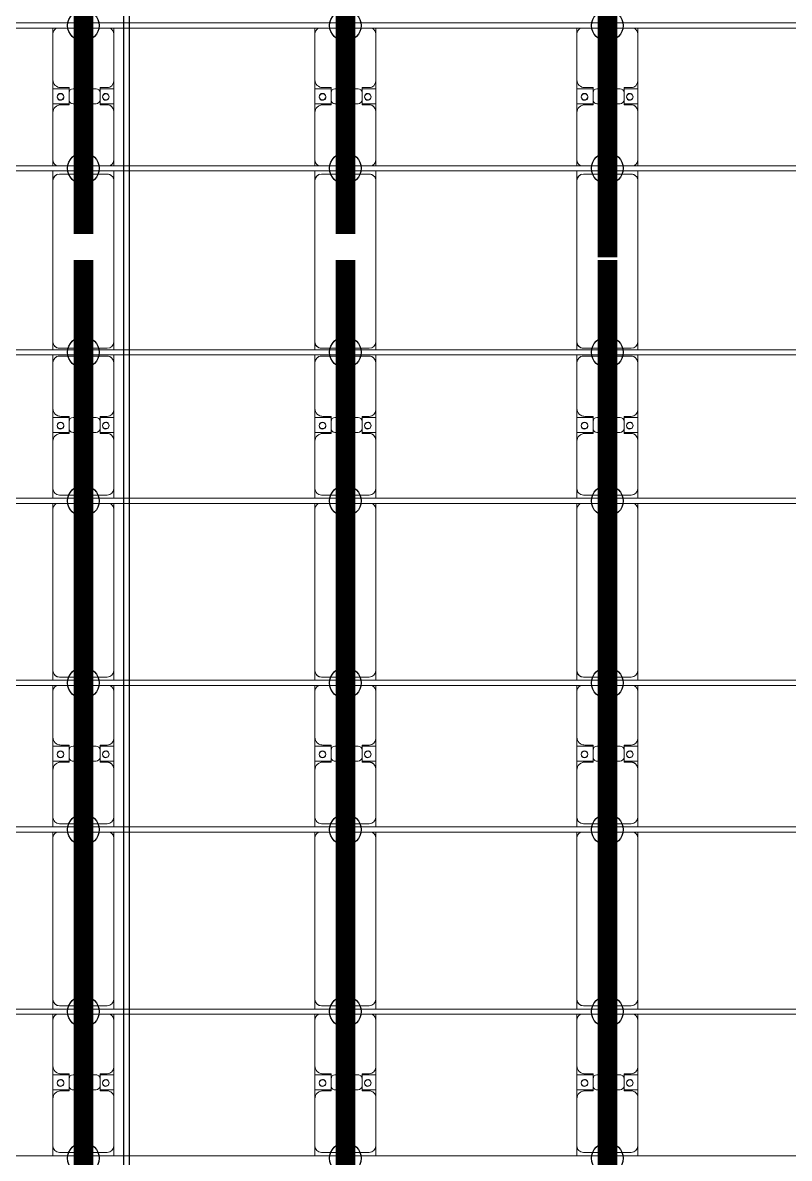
# Model space of a CAD drawing. Header units: millimetres. Extents: x -178706 to 107777, y -87310 to 933.
# Drawn here: x -167354 to -161503, y -27571 to -18900 of the extents above; entities that cross this region are included whole.
import ezdxf

# ---------------------------------------------------------------- set-up
doc = ezdxf.new("R2010")
doc.units = ezdxf.units.MM
doc.layers.add('A-GENM', color=13, linetype='Continuous', lineweight=9)
doc.layers.add('S-BEAM', color=12, linetype='Continuous', lineweight=9)
doc.layers.add('GC-HOP 40x60 GIA CUONG', color=1, linetype='Continuous')

# ---------------------------------------------------------------- blocks, each defined once
blk = doc.blocks.new('Dai phao do pin - DẢI PHAO ĐỠ PIN-V2-BỐ TRÍ KHUNG KẾT CẤU BÈ PIN 04')
at = {"layer": 'A-GENM', "color": 7}
for p, q in [((48384.7, 241.6), (48459.7, 241.6)), ((48409.7, 191.6), (48409.7, -173.4)), ((48819.7, 241.6), (48459.7, 241.6)), ((48819.7, 241.6), (49002.2, 241.6)), ((48879.7, 118.2), (48879.7, 181.6)), ((48887.8, 241.6), (49070.3, 241.6)), ((48887.8, 118.2), (48887.8, 241.6)), ((49002.2, 241.6), (49002.2, 118.2)), ((49010.3, 181.6), (49010.3, 118.2)), ((49420.3, 241.6), (49070.3, 241.6)), ((49426.1, 241.6), (49464.7, 241.6)), ((49504.7, 241.6), (49579.7, 241.6)), ((49529.7, 191.6), (49529.7, -173.4)), ((50810.3, 241.6), (49579.7, 241.6)), ((50810.3, 241.6), (50854.7, 241.6)), ((50894.7, 241.6), (50969.7, 241.6)), ((50919.7, 191.6), (50919.7, -173.4)), ((51329.7, 241.6), (50969.7, 241.6)), ((51329.7, 241.6), (51512.2, 241.6)), ((51389.7, 118.2), (51389.7, 181.6)), ((51397.8, 241.6), (51580.3, 241.6)), ((51397.8, 118.2), (51397.8, 241.6)), ((51512.2, 241.6), (51512.2, 118.2)), ((51520.3, 181.6), (51520.3, 118.2)), ((51930.3, 241.6), (51580.3, 241.6)), ((51930.3, 241.6), (51974.7, 241.6)), ((52014.7, 241.6), (52089.7, 241.6)), ((52039.7, 191.6), (52039.7, -173.4)), ((53320.3, 241.6), (52089.7, 241.6)), ((53320.3, 241.6), (53364.7, 241.6)), ((53404.7, 241.6), (53479.7, 241.6)), ((53429.7, 191.6), (53429.7, -173.4)), ((53839.7, 241.6), (53479.7, 241.6)), ((53839.7, 241.6), (54022.2, 241.6)), ((53899.7, 118.2), (53899.7, 181.6)), ((53907.8, 241.6), (54090.3, 241.6)), ((53907.8, 118.2), (53907.8, 241.6)), ((54022.2, 241.6), (54022.2, 118.2)), ((54030.3, 181.6), (54030.3, 118.2)), ((54440.3, 241.6), (54090.3, 241.6)), ((54440.3, 241.6), (54499.4, 241.6)), ((54490.3, -173.4), (54490.3, 191.6)), ((54539.4, 241.6), (54599.7, 241.6)), ((54549.7, 191.6), (54549.7, -173.4)), ((55830.3, 241.6), (54599.7, 241.6)), ((55830.3, 241.6), (55904.2, 241.6)), ((55880.3, -173.4), (55880.3, 191.6)), ((55944.2, 241.6), (55989.7, 241.6)), ((56349.7, 241.6), (55989.7, 241.6)), ((56349.7, 241.6), (56532.2, 241.6)), ((56409.7, 118.2), (56409.7, 181.6)), ((56417.8, 241.6), (56600.3, 241.6)), ((56417.8, 118.2), (56417.8, 241.6)), ((56532.2, 241.6), (56532.2, 118.2)), ((56540.3, 181.6), (56540.3, 118.2)), ((56950.3, 241.6), (56600.3, 241.6)), ((56950.3, 241.6), (56994.7, 241.6)), ((48972.2, 118.2), (48879.7, 118.2)), ((48887.8, 88.2), (48887.8, -88.2)), ((49010.3, 118.2), (48917.8, 118.2)), ((49002.2, -88.2), (49002.2, 88.2)), ((51482.2, 118.2), (51389.7, 118.2)), ((51397.8, 88.2), (51397.8, -88.2)), ((51520.3, 118.2), (51427.8, 118.2)), ((51512.2, -88.2), (51512.2, 88.2)), ((53992.2, 118.2), (53899.7, 118.2)), ((53907.8, 88.2), (53907.8, -88.2)), ((54030.3, 118.2), (53937.8, 118.2)), ((54022.2, -88.2), (54022.2, 88.2)), ((56502.2, 118.2), (56409.7, 118.2)), ((56417.8, 88.2), (56417.8, -88.2)), ((56540.3, 118.2), (56447.8, 118.2)), ((56532.2, -88.2), (56532.2, 88.2)), ((48879.7, -173.4), (48879.7, -118.2)), ((48879.7, -118.2), (48972.2, -118.2)), ((48887.8, -223.4), (48887.8, -118.2)), ((48917.8, -118.2), (49010.3, -118.2)), ((49002.2, -118.2), (49002.2, -223.4)), ((49010.3, -118.2), (49010.3, -173.4)), ((51389.7, -173.4), (51389.7, -118.2)), ((51389.7, -118.2), (51482.2, -118.2)), ((51397.8, -223.4), (51397.8, -118.2)), ((51427.8, -118.2), (51520.3, -118.2)), ((51512.2, -118.2), (51512.2, -223.4)), ((51520.3, -118.2), (51520.3, -173.4)), ((53899.7, -173.4), (53899.7, -118.2)), ((53899.7, -118.2), (53992.2, -118.2)), ((53907.8, -223.4), (53907.8, -118.2)), ((53937.8, -118.2), (54030.3, -118.2)), ((54022.2, -118.2), (54022.2, -223.4)), ((54030.3, -118.2), (54030.3, -173.4)), ((56409.7, -173.4), (56409.7, -118.2)), ((56409.7, -118.2), (56502.2, -118.2)), ((56417.8, -223.4), (56417.8, -118.2)), ((56447.8, -118.2), (56540.3, -118.2)), ((56532.2, -118.2), (56532.2, -223.4)), ((56540.3, -118.2), (56540.3, -173.4)), ((48459.7, -223.4), (48384.7, -223.4)), ((48459.7, -223.4), (48829.7, -223.4)), ((49002.2, -223.4), (48829.7, -223.4)), ((49060.3, -223.4), (48887.8, -223.4)), ((49060.3, -223.4), (49420.3, -223.4)), ((49464.7, -223.4), (49426.1, -223.4)), ((49579.7, -223.4), (49504.7, -223.4)), ((49579.7, -223.4), (50810.3, -223.4)), ((50854.7, -223.4), (50810.3, -223.4)), ((50969.7, -223.4), (50894.7, -223.4)), ((50969.7, -223.4), (51339.7, -223.4)), ((51512.2, -223.4), (51339.7, -223.4)), ((51570.3, -223.4), (51397.8, -223.4)), ((51570.3, -223.4), (51930.3, -223.4)), ((51974.7, -223.4), (51930.3, -223.4)), ((52089.7, -223.4), (52014.7, -223.4)), ((52089.7, -223.4), (53320.3, -223.4)), ((53364.7, -223.4), (53320.3, -223.4)), ((53479.7, -223.4), (53404.7, -223.4)), ((53479.7, -223.4), (53849.7, -223.4)), ((54022.2, -223.4), (53849.7, -223.4)), ((54080.3, -223.4), (53907.8, -223.4)), ((54080.3, -223.4), (54440.3, -223.4)), ((54499.4, -223.4), (54440.3, -223.4)), ((54599.7, -223.4), (54539.4, -223.4)), ((54599.7, -223.4), (55830.3, -223.4)), ((55904.2, -223.4), (55830.3, -223.4)), ((55989.7, -223.4), (55944.2, -223.4)), ((55989.7, -223.4), (56359.7, -223.4)), ((56532.2, -223.4), (56359.7, -223.4)), ((56589.7, -223.4), (56417.8, -223.4)), ((56590.3, -223.4), (56950.3, -223.4)), ((56994.7, -223.4), (56950.3, -223.4))]:
    blk.add_line(p, q, dxfattribs=at)
for centre, radius, start, end in [((48459.7, 191.6), 50, 90, 180), ((48459.7, 191.6), 50, 135, 180), ((48819.7, 181.6), 60, 360, 90), ((48819.7, 181.6), 60, 360, 30), ((48938.6, 183.2), 25, 0, 180), ((48938.6, 183.2), 25, 180, 0), ((48941.4, 183.2), 25, 0, 180), ((48941.4, 183.2), 25, 180, 0), ((49070.3, 181.6), 60, 90, 180), ((49070.3, 181.6), 60, 150, 180), ((49420.3, 191.6), 50, 30, 90), ((49420.3, 191.6), 50, 30, 45), ((49579.7, 191.6), 50, 90, 180), ((49579.7, 191.6), 50, 105, 180), ((50810.3, 191.6), 50, 30, 90), ((50810.3, 191.6), 50, 30, 90), ((50969.7, 191.6), 50, 90, 180), ((50969.7, 191.6), 50, 135, 180), ((51329.7, 181.6), 60, 0, 90), ((51329.7, 181.6), 60, 0, 30), ((51448.6, 183.2), 25, 0, 180), ((51448.6, 183.2), 25, 180, 360), ((51451.4, 183.2), 25, 0, 180), ((51451.4, 183.2), 25, 180, 360), ((51580.3, 181.6), 60, 90, 180), ((51580.3, 181.6), 60, 150, 180), ((51930.3, 191.6), 50, 30, 90), ((51930.3, 191.6), 50, 30, 45), ((52089.7, 191.6), 50, 90, 180), ((52089.7, 191.6), 50, 105, 180), ((53320.3, 191.6), 50, 30, 90), ((53320.3, 191.6), 50, 30, 90), ((53479.7, 191.6), 50, 90, 180), ((53479.7, 191.6), 50, 135, 180), ((53839.7, 181.6), 60, 360, 90), ((53839.7, 181.6), 60, 360, 30), ((53958.6, 183.2), 25, 0, 180), ((53958.6, 183.2), 25, 180, 0), ((53961.4, 183.2), 25, 0, 180), ((53961.4, 183.2), 25, 180, 360), ((54090.3, 181.6), 60, 90, 180), ((54090.3, 181.6), 60, 150, 180), ((54440.3, 191.6), 50, 360, 90), ((54440.3, 191.6), 50, 360, 45), ((54599.7, 191.6), 50, 90, 180), ((54599.7, 191.6), 50, 105, 180), ((55830.3, 191.6), 50, 360, 90), ((55830.3, 191.6), 50, 15, 90), ((55989.7, 191.6), 50, 90, 150), ((55989.7, 191.6), 50, 135, 150), ((56349.7, 181.6), 60, 0, 90), ((56349.7, 181.6), 60, 0, 30), ((56468.6, 183.2), 25, 0, 180), ((56468.6, 183.2), 25, 180, 0), ((56471.4, 183.2), 25, 0, 180), ((56471.4, 183.2), 25, 180, 360), ((56600.3, 181.6), 60, 90, 180), ((56600.3, 181.6), 60, 150, 180), ((56950.3, 191.6), 50, 30, 90), ((56950.3, 191.6), 50, 30, 45), ((48917.8, 88.2), 30, 90, 180), ((48972.2, 88.2), 30, 0, 90), ((51427.8, 88.2), 30, 90, 180), ((51482.2, 88.2), 30, 360, 90), ((53937.8, 88.2), 30, 90, 180), ((53992.2, 88.2), 30, 360, 90), ((56447.8, 88.2), 30, 90, 180), ((56502.2, 88.2), 30, 360, 90), ((48459.7, -173.4), 50, 180, 270), ((48459.7, -173.4), 50, 180, 225), ((48829.7, -173.4), 50, 270, 0), ((48829.7, -173.4), 50, 315, 360), ((48917.8, -88.2), 30, 180, 270), ((48938.6, -161.8), 25, 360, 180), ((48938.6, -161.8), 25, 180, 0), ((48941.4, -161.8), 25, 360, 180), ((48941.4, -161.8), 25, 180, 0), ((48972.2, -88.2), 30, 270, 0), ((49060.3, -173.4), 50, 180, 270), ((49060.3, -173.4), 50, 180, 225), ((49579.7, -173.4), 50, 180, 270), ((49579.7, -173.4), 50, 180, 270), ((50969.7, -173.4), 50, 180, 270), ((50969.7, -173.4), 50, 180, 225), ((51339.7, -173.4), 50, 270, 360), ((51339.7, -173.4), 50, 315, 360), ((51427.8, -88.2), 30, 180, 270), ((51448.6, -161.8), 25, 0, 180), ((51448.6, -161.8), 25, 180, 0), ((51451.4, -161.8), 25, 360, 180), ((51451.4, -161.8), 25, 180, 0), ((51482.2, -88.2), 30, 270, 360), ((51570.3, -173.4), 50, 180, 270), ((51570.3, -173.4), 50, 180, 225), ((52089.7, -173.4), 50, 180, 270), ((52089.7, -173.4), 50, 180, 270), ((53479.7, -173.4), 50, 180, 270), ((53479.7, -173.4), 50, 180, 225), ((53849.7, -173.4), 50, 270, 360), ((53849.7, -173.4), 50, 315, 360), ((53937.8, -88.2), 30, 180, 270), ((53958.6, -161.8), 25, 360, 180), ((53958.6, -161.8), 25, 180, 0), ((53961.4, -161.8), 25, 0, 180), ((53961.4, -161.8), 25, 180, 0), ((53992.2, -88.2), 30, 270, 360), ((54080.3, -173.4), 50, 180, 270), ((54080.3, -173.4), 50, 180, 225), ((54440.3, -173.4), 50, 270, 360), ((54440.3, -173.4), 50, 315, 360), ((54599.7, -173.4), 50, 180, 270), ((54599.7, -173.4), 50, 180, 270), ((55830.3, -173.4), 50, 270, 0), ((55830.3, -173.4), 50, 285, 360), ((56359.7, -173.4), 50, 270, 360), ((56359.7, -173.4), 50, 315, 360), ((56447.8, -88.2), 30, 180, 270), ((56468.6, -161.8), 25, 360, 180), ((56468.6, -161.8), 25, 180, 0), ((56471.4, -161.8), 25, 0, 180), ((56471.4, -161.8), 25, 180, 0), ((56502.2, -88.2), 30, 270, 360), ((56590.3, -173.4), 50, 180, 270), ((56590.3, -173.4), 50, 180, 225), ((49420.3, -173.4), 50, 270, 330), ((49420.3, -173.4), 50, 315, 330), ((50810.3, -173.4), 50, 270, 330), ((50810.3, -173.4), 50, 285, 330), ((51930.3, -173.4), 50, 270, 330), ((51930.3, -173.4), 50, 315, 330), ((53320.3, -173.4), 50, 270, 330), ((53320.3, -173.4), 50, 285, 330), ((55989.7, -173.4), 50, 210, 270), ((55989.7, -173.4), 50, 210, 225), ((56950.3, -173.4), 50, 270, 330), ((56950.3, -173.4), 50, 315, 330)]:
    blk.add_arc(centre, radius, start, end, dxfattribs=at)
blk = doc.blocks.new('Dai phao do pin - DẢI PHAO ĐỠ PIN-V3-BỐ TRÍ KHUNG KẾT CẤU BÈ PIN 04')
at = {"layer": 'A-GENM', "color": 7}
for p, q in [((48384.7, 241.6), (48459.7, 241.6)), ((48409.7, 191.6), (48409.7, -173.4)), ((48819.7, 241.6), (48459.7, 241.6)), ((48819.7, 241.6), (49002.2, 241.6)), ((48879.7, 118.2), (48879.7, 181.6)), ((48887.8, 241.6), (49070.3, 241.6)), ((48887.8, 118.2), (48887.8, 241.6)), ((49002.2, 241.6), (49002.2, 118.2)), ((49010.3, 181.6), (49010.3, 118.2)), ((49420.3, 241.6), (49070.3, 241.6)), ((49426.1, 241.6), (49464.7, 241.6)), ((49504.7, 241.6), (49579.7, 241.6)), ((49529.7, 191.6), (49529.7, -173.4)), ((50810.3, 241.6), (49579.7, 241.6)), ((50810.3, 241.6), (50854.7, 241.6)), ((50894.7, 241.6), (50969.7, 241.6)), ((50919.7, 191.6), (50919.7, -173.4)), ((51329.7, 241.6), (50969.7, 241.6)), ((51329.7, 241.6), (51512.2, 241.6)), ((51389.7, 118.2), (51389.7, 181.6)), ((51397.8, 241.6), (51580.3, 241.6)), ((51397.8, 118.2), (51397.8, 241.6)), ((51512.2, 241.6), (51512.2, 118.2)), ((51520.3, 181.6), (51520.3, 118.2)), ((51930.3, 241.6), (51580.3, 241.6)), ((51930.3, 241.6), (51974.7, 241.6)), ((52014.7, 241.6), (52089.7, 241.6)), ((52039.7, 191.6), (52039.7, -173.4)), ((53320.3, 241.6), (52089.7, 241.6)), ((53320.3, 241.6), (53364.7, 241.6)), ((53404.7, 241.6), (53479.7, 241.6)), ((53429.7, 191.6), (53429.7, -173.4)), ((53839.7, 241.6), (53479.7, 241.6)), ((53839.7, 241.6), (54022.2, 241.6)), ((53899.7, 118.2), (53899.7, 181.6)), ((53907.8, 241.6), (54090.3, 241.6)), ((53907.8, 118.2), (53907.8, 241.6)), ((54022.2, 241.6), (54022.2, 118.2)), ((54030.3, 181.6), (54030.3, 118.2)), ((54440.3, 241.6), (54090.3, 241.6)), ((54440.3, 241.6), (54499.4, 241.6)), ((54490.3, -173.4), (54490.3, 191.6)), ((54539.4, 241.6), (54599.7, 241.6)), ((54549.7, 191.6), (54549.7, -173.4)), ((55830.3, 241.6), (54599.7, 241.6)), ((55830.3, 241.6), (55904.2, 241.6)), ((55880.3, -173.4), (55880.3, 191.6)), ((55944.2, 241.6), (55989.7, 241.6)), ((56349.7, 241.6), (55989.7, 241.6)), ((56349.7, 241.6), (56532.2, 241.6)), ((56409.7, 118.2), (56409.7, 181.6)), ((56417.8, 241.6), (56600.3, 241.6)), ((56417.8, 118.2), (56417.8, 241.6)), ((56532.2, 241.6), (56532.2, 118.2)), ((56540.3, 181.6), (56540.3, 118.2)), ((56950.3, 241.6), (56600.3, 241.6)), ((56950.3, 241.6), (56994.7, 241.6)), ((48972.2, 118.2), (48879.7, 118.2)), ((48887.8, 88.2), (48887.8, -88.2)), ((49010.3, 118.2), (48917.8, 118.2)), ((49002.2, -88.2), (49002.2, 88.2)), ((51482.2, 118.2), (51389.7, 118.2)), ((51397.8, 88.2), (51397.8, -88.2)), ((51520.3, 118.2), (51427.8, 118.2)), ((51512.2, -88.2), (51512.2, 88.2)), ((53992.2, 118.2), (53899.7, 118.2)), ((53907.8, 88.2), (53907.8, -88.2)), ((54030.3, 118.2), (53937.8, 118.2)), ((54022.2, -88.2), (54022.2, 88.2)), ((56502.2, 118.2), (56409.7, 118.2)), ((56417.8, 88.2), (56417.8, -88.2)), ((56540.3, 118.2), (56447.8, 118.2)), ((56532.2, -88.2), (56532.2, 88.2)), ((48879.7, -173.4), (48879.7, -118.2)), ((48879.7, -118.2), (48972.2, -118.2)), ((48887.8, -223.4), (48887.8, -118.2)), ((48917.8, -118.2), (49010.3, -118.2)), ((49002.2, -118.2), (49002.2, -223.4)), ((49010.3, -118.2), (49010.3, -173.4)), ((51389.7, -173.4), (51389.7, -118.2)), ((51389.7, -118.2), (51482.2, -118.2)), ((51397.8, -223.4), (51397.8, -118.2)), ((51427.8, -118.2), (51520.3, -118.2)), ((51512.2, -118.2), (51512.2, -223.4)), ((51520.3, -118.2), (51520.3, -173.4)), ((53899.7, -173.4), (53899.7, -118.2)), ((53899.7, -118.2), (53992.2, -118.2)), ((53907.8, -223.4), (53907.8, -118.2)), ((53937.8, -118.2), (54030.3, -118.2)), ((54022.2, -118.2), (54022.2, -223.4)), ((54030.3, -118.2), (54030.3, -173.4)), ((56409.7, -173.4), (56409.7, -118.2)), ((56409.7, -118.2), (56502.2, -118.2)), ((56417.8, -223.4), (56417.8, -118.2)), ((56447.8, -118.2), (56540.3, -118.2)), ((56532.2, -118.2), (56532.2, -223.4)), ((56540.3, -118.2), (56540.3, -173.4)), ((48459.7, -223.4), (48384.7, -223.4)), ((48459.7, -223.4), (48829.7, -223.4)), ((49002.2, -223.4), (48829.7, -223.4)), ((49060.3, -223.4), (48887.8, -223.4)), ((49060.3, -223.4), (49420.3, -223.4)), ((49464.7, -223.4), (49426.1, -223.4)), ((49579.7, -223.4), (49504.7, -223.4)), ((49579.7, -223.4), (50810.3, -223.4)), ((50854.7, -223.4), (50810.3, -223.4)), ((50969.7, -223.4), (50894.7, -223.4)), ((50969.7, -223.4), (51339.7, -223.4)), ((51512.2, -223.4), (51339.7, -223.4)), ((51570.3, -223.4), (51397.8, -223.4)), ((51570.3, -223.4), (51930.3, -223.4)), ((51974.7, -223.4), (51930.3, -223.4)), ((52089.7, -223.4), (52014.7, -223.4)), ((52089.7, -223.4), (53320.3, -223.4)), ((53364.7, -223.4), (53320.3, -223.4)), ((53479.7, -223.4), (53404.7, -223.4)), ((53479.7, -223.4), (53849.7, -223.4)), ((54022.2, -223.4), (53849.7, -223.4)), ((54080.3, -223.4), (53907.8, -223.4)), ((54080.3, -223.4), (54440.3, -223.4)), ((54499.4, -223.4), (54440.3, -223.4)), ((54599.7, -223.4), (54539.4, -223.4)), ((54599.7, -223.4), (55830.3, -223.4)), ((55904.2, -223.4), (55830.3, -223.4)), ((55989.7, -223.4), (55944.2, -223.4)), ((55989.7, -223.4), (56359.7, -223.4)), ((56532.2, -223.4), (56359.7, -223.4)), ((56589.7, -223.4), (56417.8, -223.4)), ((56590.3, -223.4), (56950.3, -223.4)), ((56994.7, -223.4), (56950.3, -223.4))]:
    blk.add_line(p, q, dxfattribs=at)
for centre, radius, start, end in [((48459.7, 191.6), 50, 90, 180), ((48459.7, 191.6), 50, 135, 180), ((48819.7, 181.6), 60, 360, 90), ((48819.7, 181.6), 60, 360, 30), ((48938.6, 183.2), 25, 0, 180), ((48938.6, 183.2), 25, 180, 0), ((48941.4, 183.2), 25, 0, 180), ((48941.4, 183.2), 25, 180, 0), ((49070.3, 181.6), 60, 90, 180), ((49070.3, 181.6), 60, 150, 180), ((49420.3, 191.6), 50, 30, 90), ((49420.3, 191.6), 50, 30, 45), ((49579.7, 191.6), 50, 90, 180), ((49579.7, 191.6), 50, 105, 180), ((50810.3, 191.6), 50, 30, 90), ((50810.3, 191.6), 50, 30, 90), ((50969.7, 191.6), 50, 90, 180), ((50969.7, 191.6), 50, 135, 180), ((51329.7, 181.6), 60, 0, 90), ((51329.7, 181.6), 60, 0, 30), ((51448.6, 183.2), 25, 0, 180), ((51448.6, 183.2), 25, 180, 360), ((51451.4, 183.2), 25, 0, 180), ((51451.4, 183.2), 25, 180, 360), ((51580.3, 181.6), 60, 90, 180), ((51580.3, 181.6), 60, 150, 180), ((51930.3, 191.6), 50, 30, 90), ((51930.3, 191.6), 50, 30, 45), ((52089.7, 191.6), 50, 90, 180), ((52089.7, 191.6), 50, 105, 180), ((53320.3, 191.6), 50, 30, 90), ((53320.3, 191.6), 50, 30, 90), ((53479.7, 191.6), 50, 90, 180), ((53479.7, 191.6), 50, 135, 180), ((53839.7, 181.6), 60, 360, 90), ((53839.7, 181.6), 60, 360, 30), ((53958.6, 183.2), 25, 0, 180), ((53958.6, 183.2), 25, 180, 0), ((53961.4, 183.2), 25, 0, 180), ((53961.4, 183.2), 25, 180, 360), ((54090.3, 181.6), 60, 90, 180), ((54090.3, 181.6), 60, 150, 180), ((54440.3, 191.6), 50, 360, 90), ((54440.3, 191.6), 50, 360, 45), ((54599.7, 191.6), 50, 90, 180), ((54599.7, 191.6), 50, 105, 180), ((55830.3, 191.6), 50, 360, 90), ((55830.3, 191.6), 50, 15, 90), ((55989.7, 191.6), 50, 90, 150), ((55989.7, 191.6), 50, 135, 150), ((56349.7, 181.6), 60, 0, 90), ((56349.7, 181.6), 60, 0, 30), ((56468.6, 183.2), 25, 0, 180), ((56468.6, 183.2), 25, 180, 0), ((56471.4, 183.2), 25, 0, 180), ((56471.4, 183.2), 25, 180, 360), ((56600.3, 181.6), 60, 90, 180), ((56600.3, 181.6), 60, 150, 180), ((56950.3, 191.6), 50, 30, 90), ((56950.3, 191.6), 50, 30, 45), ((48917.8, 88.2), 30, 90, 180), ((48972.2, 88.2), 30, 0, 90), ((51427.8, 88.2), 30, 90, 180), ((51482.2, 88.2), 30, 360, 90), ((53937.8, 88.2), 30, 90, 180), ((53992.2, 88.2), 30, 360, 90), ((56447.8, 88.2), 30, 90, 180), ((56502.2, 88.2), 30, 360, 90), ((48459.7, -173.4), 50, 180, 270), ((48459.7, -173.4), 50, 180, 225), ((48829.7, -173.4), 50, 270, 0), ((48829.7, -173.4), 50, 315, 360), ((48917.8, -88.2), 30, 180, 270), ((48938.6, -161.8), 25, 360, 180), ((48938.6, -161.8), 25, 180, 0), ((48941.4, -161.8), 25, 360, 180), ((48941.4, -161.8), 25, 180, 0), ((48972.2, -88.2), 30, 270, 0), ((49060.3, -173.4), 50, 180, 270), ((49060.3, -173.4), 50, 180, 225), ((49579.7, -173.4), 50, 180, 270), ((49579.7, -173.4), 50, 180, 270), ((50969.7, -173.4), 50, 180, 270), ((50969.7, -173.4), 50, 180, 225), ((51339.7, -173.4), 50, 270, 360), ((51339.7, -173.4), 50, 315, 360), ((51427.8, -88.2), 30, 180, 270), ((51448.6, -161.8), 25, 0, 180), ((51448.6, -161.8), 25, 180, 0), ((51451.4, -161.8), 25, 360, 180), ((51451.4, -161.8), 25, 180, 0), ((51482.2, -88.2), 30, 270, 360), ((51570.3, -173.4), 50, 180, 270), ((51570.3, -173.4), 50, 180, 225), ((52089.7, -173.4), 50, 180, 270), ((52089.7, -173.4), 50, 180, 270), ((53479.7, -173.4), 50, 180, 270), ((53479.7, -173.4), 50, 180, 225), ((53849.7, -173.4), 50, 270, 360), ((53849.7, -173.4), 50, 315, 360), ((53937.8, -88.2), 30, 180, 270), ((53958.6, -161.8), 25, 360, 180), ((53958.6, -161.8), 25, 180, 0), ((53961.4, -161.8), 25, 0, 180), ((53961.4, -161.8), 25, 180, 0), ((53992.2, -88.2), 30, 270, 360), ((54080.3, -173.4), 50, 180, 270), ((54080.3, -173.4), 50, 180, 225), ((54440.3, -173.4), 50, 270, 360), ((54440.3, -173.4), 50, 315, 360), ((54599.7, -173.4), 50, 180, 270), ((54599.7, -173.4), 50, 180, 270), ((55830.3, -173.4), 50, 270, 0), ((55830.3, -173.4), 50, 285, 360), ((56359.7, -173.4), 50, 270, 360), ((56359.7, -173.4), 50, 315, 360), ((56447.8, -88.2), 30, 180, 270), ((56468.6, -161.8), 25, 360, 180), ((56468.6, -161.8), 25, 180, 0), ((56471.4, -161.8), 25, 0, 180), ((56471.4, -161.8), 25, 180, 0), ((56502.2, -88.2), 30, 270, 360), ((56590.3, -173.4), 50, 180, 270), ((56590.3, -173.4), 50, 180, 225), ((49420.3, -173.4), 50, 270, 330), ((49420.3, -173.4), 50, 315, 330), ((50810.3, -173.4), 50, 270, 330), ((50810.3, -173.4), 50, 285, 330), ((51930.3, -173.4), 50, 270, 330), ((51930.3, -173.4), 50, 315, 330), ((53320.3, -173.4), 50, 270, 330), ((53320.3, -173.4), 50, 285, 330), ((55989.7, -173.4), 50, 210, 270), ((55989.7, -173.4), 50, 210, 225), ((56950.3, -173.4), 50, 270, 330), ((56950.3, -173.4), 50, 315, 330)]:
    blk.add_arc(centre, radius, start, end, dxfattribs=at)
blk = doc.blocks.new('Dai phao do pin - DẢI PHAO ĐỠ PIN-V4-BỐ TRÍ KHUNG KẾT CẤU BÈ PIN 04')
at = {"layer": 'A-GENM', "color": 7}
for p, q in [((48384.7, 241.6), (48459.7, 241.6)), ((48409.7, 191.6), (48409.7, -173.4)), ((48819.7, 241.6), (48459.7, 241.6)), ((48819.7, 241.6), (49002.2, 241.6)), ((48879.7, 118.2), (48879.7, 181.6)), ((48887.8, 241.6), (49070.3, 241.6)), ((48887.8, 118.2), (48887.8, 241.6)), ((49002.2, 241.6), (49002.2, 118.2)), ((49010.3, 181.6), (49010.3, 118.2)), ((49420.3, 241.6), (49070.3, 241.6)), ((49426.1, 241.6), (49464.7, 241.6)), ((49504.7, 241.6), (49579.7, 241.6)), ((49529.7, 191.6), (49529.7, -173.4)), ((50810.3, 241.6), (49579.7, 241.6)), ((50810.3, 241.6), (50854.7, 241.6)), ((50894.7, 241.6), (50969.7, 241.6)), ((50919.7, 191.6), (50919.7, -173.4)), ((51329.7, 241.6), (50969.7, 241.6)), ((51329.7, 241.6), (51512.2, 241.6)), ((51389.7, 118.2), (51389.7, 181.6)), ((51397.8, 241.6), (51580.3, 241.6)), ((51397.8, 118.2), (51397.8, 241.6)), ((51512.2, 241.6), (51512.2, 118.2)), ((51520.3, 181.6), (51520.3, 118.2)), ((51930.3, 241.6), (51580.3, 241.6)), ((51930.3, 241.6), (51974.7, 241.6)), ((52014.7, 241.6), (52089.7, 241.6)), ((52039.7, 191.6), (52039.7, -173.4)), ((53320.3, 241.6), (52089.7, 241.6)), ((53320.3, 241.6), (53364.7, 241.6)), ((53404.7, 241.6), (53479.7, 241.6)), ((53429.7, 191.6), (53429.7, -173.4)), ((53839.7, 241.6), (53479.7, 241.6)), ((53839.7, 241.6), (54022.2, 241.6)), ((53899.7, 118.2), (53899.7, 181.6)), ((53907.8, 241.6), (54090.3, 241.6)), ((53907.8, 118.2), (53907.8, 241.6)), ((54022.2, 241.6), (54022.2, 118.2)), ((54030.3, 181.6), (54030.3, 118.2)), ((54440.3, 241.6), (54090.3, 241.6)), ((54440.3, 241.6), (54499.4, 241.6)), ((54490.3, -173.4), (54490.3, 191.6)), ((54539.4, 241.6), (54599.7, 241.6)), ((54549.7, 191.6), (54549.7, -173.4)), ((55830.3, 241.6), (54599.7, 241.6)), ((55830.3, 241.6), (55904.2, 241.6)), ((55880.3, -173.4), (55880.3, 191.6)), ((55944.2, 241.6), (55989.7, 241.6)), ((56349.7, 241.6), (55989.7, 241.6)), ((56349.7, 241.6), (56532.2, 241.6)), ((56409.7, 118.2), (56409.7, 181.6)), ((56417.8, 241.6), (56600.3, 241.6)), ((56417.8, 118.2), (56417.8, 241.6)), ((56532.2, 241.6), (56532.2, 118.2)), ((56540.3, 181.6), (56540.3, 118.2)), ((56950.3, 241.6), (56600.3, 241.6)), ((56950.3, 241.6), (56994.7, 241.6)), ((48972.2, 118.2), (48879.7, 118.2)), ((48887.8, 88.2), (48887.8, -88.2)), ((49010.3, 118.2), (48917.8, 118.2)), ((49002.2, -88.2), (49002.2, 88.2)), ((51482.2, 118.2), (51389.7, 118.2)), ((51397.8, 88.2), (51397.8, -88.2)), ((51520.3, 118.2), (51427.8, 118.2)), ((51512.2, -88.2), (51512.2, 88.2)), ((53992.2, 118.2), (53899.7, 118.2)), ((53907.8, 88.2), (53907.8, -88.2)), ((54030.3, 118.2), (53937.8, 118.2)), ((54022.2, -88.2), (54022.2, 88.2)), ((56502.2, 118.2), (56409.7, 118.2)), ((56417.8, 88.2), (56417.8, -88.2)), ((56540.3, 118.2), (56447.8, 118.2)), ((56532.2, -88.2), (56532.2, 88.2)), ((48879.7, -173.4), (48879.7, -118.2)), ((48879.7, -118.2), (48972.2, -118.2)), ((48887.8, -223.4), (48887.8, -118.2)), ((48917.8, -118.2), (49010.3, -118.2)), ((49002.2, -118.2), (49002.2, -223.4)), ((49010.3, -118.2), (49010.3, -173.4)), ((51389.7, -173.4), (51389.7, -118.2)), ((51389.7, -118.2), (51482.2, -118.2)), ((51397.8, -223.4), (51397.8, -118.2)), ((51427.8, -118.2), (51520.3, -118.2)), ((51512.2, -118.2), (51512.2, -223.4)), ((51520.3, -118.2), (51520.3, -173.4)), ((53899.7, -173.4), (53899.7, -118.2)), ((53899.7, -118.2), (53992.2, -118.2)), ((53907.8, -223.4), (53907.8, -118.2)), ((53937.8, -118.2), (54030.3, -118.2)), ((54022.2, -118.2), (54022.2, -223.4)), ((54030.3, -118.2), (54030.3, -173.4)), ((56409.7, -173.4), (56409.7, -118.2)), ((56409.7, -118.2), (56502.2, -118.2)), ((56417.8, -223.4), (56417.8, -118.2)), ((56447.8, -118.2), (56540.3, -118.2)), ((56532.2, -118.2), (56532.2, -223.4)), ((56540.3, -118.2), (56540.3, -173.4)), ((48459.7, -223.4), (48384.7, -223.4)), ((48459.7, -223.4), (48829.7, -223.4)), ((49002.2, -223.4), (48829.7, -223.4)), ((49060.3, -223.4), (48887.8, -223.4)), ((49060.3, -223.4), (49420.3, -223.4)), ((49464.7, -223.4), (49426.1, -223.4)), ((49579.7, -223.4), (49504.7, -223.4)), ((49579.7, -223.4), (50810.3, -223.4)), ((50854.7, -223.4), (50810.3, -223.4)), ((50969.7, -223.4), (50894.7, -223.4)), ((50969.7, -223.4), (51339.7, -223.4)), ((51512.2, -223.4), (51339.7, -223.4)), ((51570.3, -223.4), (51397.8, -223.4)), ((51570.3, -223.4), (51930.3, -223.4)), ((51974.7, -223.4), (51930.3, -223.4)), ((52089.7, -223.4), (52014.7, -223.4)), ((52089.7, -223.4), (53320.3, -223.4)), ((53364.7, -223.4), (53320.3, -223.4)), ((53479.7, -223.4), (53404.7, -223.4)), ((53479.7, -223.4), (53849.7, -223.4)), ((54022.2, -223.4), (53849.7, -223.4)), ((54080.3, -223.4), (53907.8, -223.4)), ((54080.3, -223.4), (54440.3, -223.4)), ((54499.4, -223.4), (54440.3, -223.4)), ((54599.7, -223.4), (54539.4, -223.4)), ((54599.7, -223.4), (55830.3, -223.4)), ((55904.2, -223.4), (55830.3, -223.4)), ((55989.7, -223.4), (55944.2, -223.4)), ((55989.7, -223.4), (56359.7, -223.4)), ((56532.2, -223.4), (56359.7, -223.4)), ((56589.7, -223.4), (56417.8, -223.4)), ((56590.3, -223.4), (56950.3, -223.4)), ((56994.7, -223.4), (56950.3, -223.4))]:
    blk.add_line(p, q, dxfattribs=at)
for centre, radius, start, end in [((48459.7, 191.6), 50, 90, 180), ((48459.7, 191.6), 50, 135, 180), ((48819.7, 181.6), 60, 360, 90), ((48819.7, 181.6), 60, 360, 30), ((48938.6, 183.2), 25, 0, 180), ((48938.6, 183.2), 25, 180, 0), ((48941.4, 183.2), 25, 0, 180), ((48941.4, 183.2), 25, 180, 0), ((49070.3, 181.6), 60, 90, 180), ((49070.3, 181.6), 60, 150, 180), ((49420.3, 191.6), 50, 30, 90), ((49420.3, 191.6), 50, 30, 45), ((49579.7, 191.6), 50, 90, 180), ((49579.7, 191.6), 50, 105, 180), ((50810.3, 191.6), 50, 30, 90), ((50810.3, 191.6), 50, 30, 90), ((50969.7, 191.6), 50, 90, 180), ((50969.7, 191.6), 50, 135, 180), ((51329.7, 181.6), 60, 0, 90), ((51329.7, 181.6), 60, 0, 30), ((51448.6, 183.2), 25, 0, 180), ((51448.6, 183.2), 25, 180, 360), ((51451.4, 183.2), 25, 0, 180), ((51451.4, 183.2), 25, 180, 360), ((51580.3, 181.6), 60, 90, 180), ((51580.3, 181.6), 60, 150, 180), ((51930.3, 191.6), 50, 30, 90), ((51930.3, 191.6), 50, 30, 45), ((52089.7, 191.6), 50, 90, 180), ((52089.7, 191.6), 50, 105, 180), ((53320.3, 191.6), 50, 30, 90), ((53320.3, 191.6), 50, 30, 90), ((53479.7, 191.6), 50, 90, 180), ((53479.7, 191.6), 50, 135, 180), ((53839.7, 181.6), 60, 360, 90), ((53839.7, 181.6), 60, 360, 30), ((53958.6, 183.2), 25, 0, 180), ((53958.6, 183.2), 25, 180, 0), ((53961.4, 183.2), 25, 0, 180), ((53961.4, 183.2), 25, 180, 360), ((54090.3, 181.6), 60, 90, 180), ((54090.3, 181.6), 60, 150, 180), ((54440.3, 191.6), 50, 360, 90), ((54440.3, 191.6), 50, 360, 45), ((54599.7, 191.6), 50, 90, 180), ((54599.7, 191.6), 50, 105, 180), ((55830.3, 191.6), 50, 360, 90), ((55830.3, 191.6), 50, 15, 90), ((55989.7, 191.6), 50, 90, 150), ((55989.7, 191.6), 50, 135, 150), ((56349.7, 181.6), 60, 0, 90), ((56349.7, 181.6), 60, 0, 30), ((56468.6, 183.2), 25, 0, 180), ((56468.6, 183.2), 25, 180, 0), ((56471.4, 183.2), 25, 0, 180), ((56471.4, 183.2), 25, 180, 360), ((56600.3, 181.6), 60, 90, 180), ((56600.3, 181.6), 60, 150, 180), ((56950.3, 191.6), 50, 30, 90), ((56950.3, 191.6), 50, 30, 45), ((48917.8, 88.2), 30, 90, 180), ((48972.2, 88.2), 30, 0, 90), ((51427.8, 88.2), 30, 90, 180), ((51482.2, 88.2), 30, 360, 90), ((53937.8, 88.2), 30, 90, 180), ((53992.2, 88.2), 30, 360, 90), ((56447.8, 88.2), 30, 90, 180), ((56502.2, 88.2), 30, 360, 90), ((48459.7, -173.4), 50, 180, 270), ((48459.7, -173.4), 50, 180, 225), ((48829.7, -173.4), 50, 270, 0), ((48829.7, -173.4), 50, 315, 360), ((48917.8, -88.2), 30, 180, 270), ((48938.6, -161.8), 25, 360, 180), ((48938.6, -161.8), 25, 180, 0), ((48941.4, -161.8), 25, 360, 180), ((48941.4, -161.8), 25, 180, 0), ((48972.2, -88.2), 30, 270, 0), ((49060.3, -173.4), 50, 180, 270), ((49060.3, -173.4), 50, 180, 225), ((49579.7, -173.4), 50, 180, 270), ((49579.7, -173.4), 50, 180, 270), ((50969.7, -173.4), 50, 180, 270), ((50969.7, -173.4), 50, 180, 225), ((51339.7, -173.4), 50, 270, 360), ((51339.7, -173.4), 50, 315, 360), ((51427.8, -88.2), 30, 180, 270), ((51448.6, -161.8), 25, 0, 180), ((51448.6, -161.8), 25, 180, 0), ((51451.4, -161.8), 25, 360, 180), ((51451.4, -161.8), 25, 180, 0), ((51482.2, -88.2), 30, 270, 360), ((51570.3, -173.4), 50, 180, 270), ((51570.3, -173.4), 50, 180, 225), ((52089.7, -173.4), 50, 180, 270), ((52089.7, -173.4), 50, 180, 270), ((53479.7, -173.4), 50, 180, 270), ((53479.7, -173.4), 50, 180, 225), ((53849.7, -173.4), 50, 270, 360), ((53849.7, -173.4), 50, 315, 360), ((53937.8, -88.2), 30, 180, 270), ((53958.6, -161.8), 25, 360, 180), ((53958.6, -161.8), 25, 180, 0), ((53961.4, -161.8), 25, 0, 180), ((53961.4, -161.8), 25, 180, 0), ((53992.2, -88.2), 30, 270, 360), ((54080.3, -173.4), 50, 180, 270), ((54080.3, -173.4), 50, 180, 225), ((54440.3, -173.4), 50, 270, 360), ((54440.3, -173.4), 50, 315, 360), ((54599.7, -173.4), 50, 180, 270), ((54599.7, -173.4), 50, 180, 270), ((55830.3, -173.4), 50, 270, 0), ((55830.3, -173.4), 50, 285, 360), ((56359.7, -173.4), 50, 270, 360), ((56359.7, -173.4), 50, 315, 360), ((56447.8, -88.2), 30, 180, 270), ((56468.6, -161.8), 25, 360, 180), ((56468.6, -161.8), 25, 180, 0), ((56471.4, -161.8), 25, 0, 180), ((56471.4, -161.8), 25, 180, 0), ((56502.2, -88.2), 30, 270, 360), ((56590.3, -173.4), 50, 180, 270), ((56590.3, -173.4), 50, 180, 225), ((49420.3, -173.4), 50, 270, 330), ((49420.3, -173.4), 50, 315, 330), ((50810.3, -173.4), 50, 270, 330), ((50810.3, -173.4), 50, 285, 330), ((51930.3, -173.4), 50, 270, 330), ((51930.3, -173.4), 50, 315, 330), ((53320.3, -173.4), 50, 270, 330), ((53320.3, -173.4), 50, 285, 330), ((55989.7, -173.4), 50, 210, 270), ((55989.7, -173.4), 50, 210, 225), ((56950.3, -173.4), 50, 270, 330), ((56950.3, -173.4), 50, 315, 330)]:
    blk.add_arc(centre, radius, start, end, dxfattribs=at)
blk = doc.blocks.new('Dầm C52 - Dầm C52-21037-BỐ TRÍ KHUNG KẾT CẤU BÈ PIN 04')
at = {"layer": 'S-BEAM', "color": 1}
blk.add_line((63526.3, -20), (-63526.3, -20), dxfattribs=at)
blk = doc.blocks.new('Dầm C52 - Dầm C52-21038-BỐ TRÍ KHUNG KẾT CẤU BÈ PIN 04')
at = {"layer": 'S-BEAM', "color": 1}
for p, q in [((-63527.8, 20), (63527.8, 20)), ((63527.8, -20), (-63527.8, -20))]:
    blk.add_line(p, q, dxfattribs=at)
blk = doc.blocks.new('Dầm C52 - Dầm C52-21039-BỐ TRÍ KHUNG KẾT CẤU BÈ PIN 04')
at = {"layer": 'S-BEAM', "color": 1}
for p, q in [((-63529.7, 20), (63529.7, 20)), ((63529.7, -20), (-63529.7, -20))]:
    blk.add_line(p, q, dxfattribs=at)
blk = doc.blocks.new('Dầm C52 - Dầm C52-21040-BỐ TRÍ KHUNG KẾT CẤU BÈ PIN 04')
at = {"layer": 'S-BEAM', "color": 1}
for p, q in [((-63531.3, 20), (63531.3, 20)), ((63531.3, -20), (-63531.3, -20))]:
    blk.add_line(p, q, dxfattribs=at)
blk = doc.blocks.new('Dầm C52 - Dầm C52-21041-BỐ TRÍ KHUNG KẾT CẤU BÈ PIN 04')
at = {"layer": 'S-BEAM', "color": 1}
for p, q in [((-63533.2, 20), (63533.2, 20)), ((63533.2, -20), (-63533.2, -20))]:
    blk.add_line(p, q, dxfattribs=at)
blk = doc.blocks.new('Dầm C52 - Dầm C52-21042-BỐ TRÍ KHUNG KẾT CẤU BÈ PIN 04')
at = {"layer": 'S-BEAM', "color": 1}
for p, q in [((-63534.7, 20), (63534.7, 20)), ((63534.7, -20), (-63534.7, -20))]:
    blk.add_line(p, q, dxfattribs=at)
blk = doc.blocks.new('Dầm C52 - Dầm C52-21043-BỐ TRÍ KHUNG KẾT CẤU BÈ PIN 04')
at = {"layer": 'S-BEAM', "color": 1}
for p, q in [((-63536.7, 20), (63536.7, 20)), ((63536.7, -20), (-63536.7, -20))]:
    blk.add_line(p, q, dxfattribs=at)
blk = doc.blocks.new('Dầm C52 - Dầm C52-21044-BỐ TRÍ KHUNG KẾT CẤU BÈ PIN 04')
at = {"layer": 'S-BEAM', "color": 1}
for p, q in [((-63538.2, 20), (63538.2, 20)), ((63538.2, -20), (-63538.2, -20))]:
    blk.add_line(p, q, dxfattribs=at)
blk = doc.blocks.new('Dầm C52 - Hộp 40x60-15957-BỐ TRÍ KHUNG KẾT CẤU BÈ PIN 04')
at = {"layer": 'S-BEAM', "color": 3, "lineweight": 25}
for p, q in [((-37160, 20), (37160, 20)), ((37160, -20), (-37160, -20))]:
    blk.add_line(p, q, dxfattribs=at)
blk = doc.blocks.new('HOBANMONG_BEPIN 4_rvt-1-BỐ TRÍ KHUNG KẾT CẤU BÈ PIN 04')
at = {"layer": 'A-GENM', "color": 3, "lineweight": 25, "rotation": 90.00010434022407}
for name, p in [('Dai phao do pin - DẢI PHAO ĐỠ PIN-V2-BỐ TRÍ KHUNG KẾT CẤU BÈ PIN 04', (-166882.2, -75936)), ('Dai phao do pin - DẢI PHAO ĐỠ PIN-V3-BỐ TRÍ KHUNG KẾT CẤU BÈ PIN 04', (-164882.2, -75936)), ('Dai phao do pin - DẢI PHAO ĐỠ PIN-V4-BỐ TRÍ KHUNG KẾT CẤU BÈ PIN 04', (-162882.2, -75936))]:
    blk.add_blockref(name, p, dxfattribs=at)
at = {"layer": 'S-BEAM', "color": 3, "lineweight": 25}
for name, p, rotation in [('Dầm C52 - Hộp 40x60-15957-BỐ TRÍ KHUNG KẾT CẤU BÈ PIN 04', (-166562.2, -42627.1), 90.00010434022374), ('Dầm C52 - Dầm C52-21044-BỐ TRÍ KHUNG KẾT CẤU BÈ PIN 04', (-108038.4, -18921.2), 180.0001043386848), ('Dầm C52 - Dầm C52-21043-BỐ TRÍ KHUNG KẾT CẤU BÈ PIN 04', (-108036.9, -20011.7), 180.0001043386848), ('Dầm C52 - Dầm C52-21042-BỐ TRÍ KHUNG KẾT CẤU BÈ PIN 04', (-108035, -21416.4), 180.0001043386848), ('Dầm C52 - Dầm C52-21041-BỐ TRÍ KHUNG KẾT CẤU BÈ PIN 04', (-108033.5, -22551.2), 180.0001043386848), ('Dầm C52 - Dầm C52-21040-BỐ TRÍ KHUNG KẾT CẤU BÈ PIN 04', (-108031.5, -23941.2), 180.0001043386848), ('Dầm C52 - Dầm C52-21039-BỐ TRÍ KHUNG KẾT CẤU BÈ PIN 04', (-108030, -25061.2), 180.0001043386848), ('Dầm C52 - Dầm C52-21038-BỐ TRÍ KHUNG KẾT CẤU BÈ PIN 04', (-108028.1, -26451.2), 180.0001043386848), ('Dầm C52 - Dầm C52-21037-BỐ TRÍ KHUNG KẾT CẤU BÈ PIN 04', (-108026.6, -27571.2), 180.0001043386848)]:
    blk.add_blockref(name, p, dxfattribs=dict(at, rotation=rotation))

msp = doc.modelspace()

# ---------------------------------------------------------------- linework, layer by layer
at = {"layer": 'GC-HOP 40x60 GIA CUONG', "const_width": 150}
for points in [[(-162891.3, -20691.2), (-162891.3, -5691.2)], [(-166891.3, -20512.4), (-166891.3, -6964)], [(-164891.3, -20512.4), (-164891.3, -6964)], [(-166891.3, -35712.4), (-166891.3, -20712.4)], [(-164891.3, -35712.4), (-164891.3, -20712.4)], [(-162891.3, -35712.4), (-162891.3, -20712.4)]]:
    msp.add_lwpolyline(points, dxfattribs=at)
at = {"layer": 'GC-HOP 40x60 GIA CUONG'}
for centre in [(-166891.3, -18921.2), (-164891.3, -18921.2), (-162891.3, -18921.2), (-166891.3, -20011.7), (-164891.3, -20011.7), (-162891.3, -20011.7), (-166891.3, -21416.4), (-164891.3, -21416.4), (-162891.3, -21416.4), (-166891.3, -22551.2), (-164891.3, -22551.2), (-162891.3, -22551.2), (-166891.3, -23941.2), (-164891.3, -23941.2), (-162891.3, -23941.2), (-166891.3, -25061.2), (-164891.3, -25061.2), (-162891.3, -25061.2), (-166891.3, -26451.2), (-164891.3, -26451.2), (-162891.3, -26451.2), (-166891.3, -27571.2), (-164891.3, -27571.2), (-162891.3, -27571.2)]:
    msp.add_circle(centre, 120, dxfattribs=at)

# ---------------------------------------------------------------- block references
at = {"lineweight": 5}
msp.add_blockref('HOBANMONG_BEPIN 4_rvt-1-BỐ TRÍ KHUNG KẾT CẤU BÈ PIN 04', (0, 0), dxfattribs=at)

doc.saveas('drawing.dxf')
